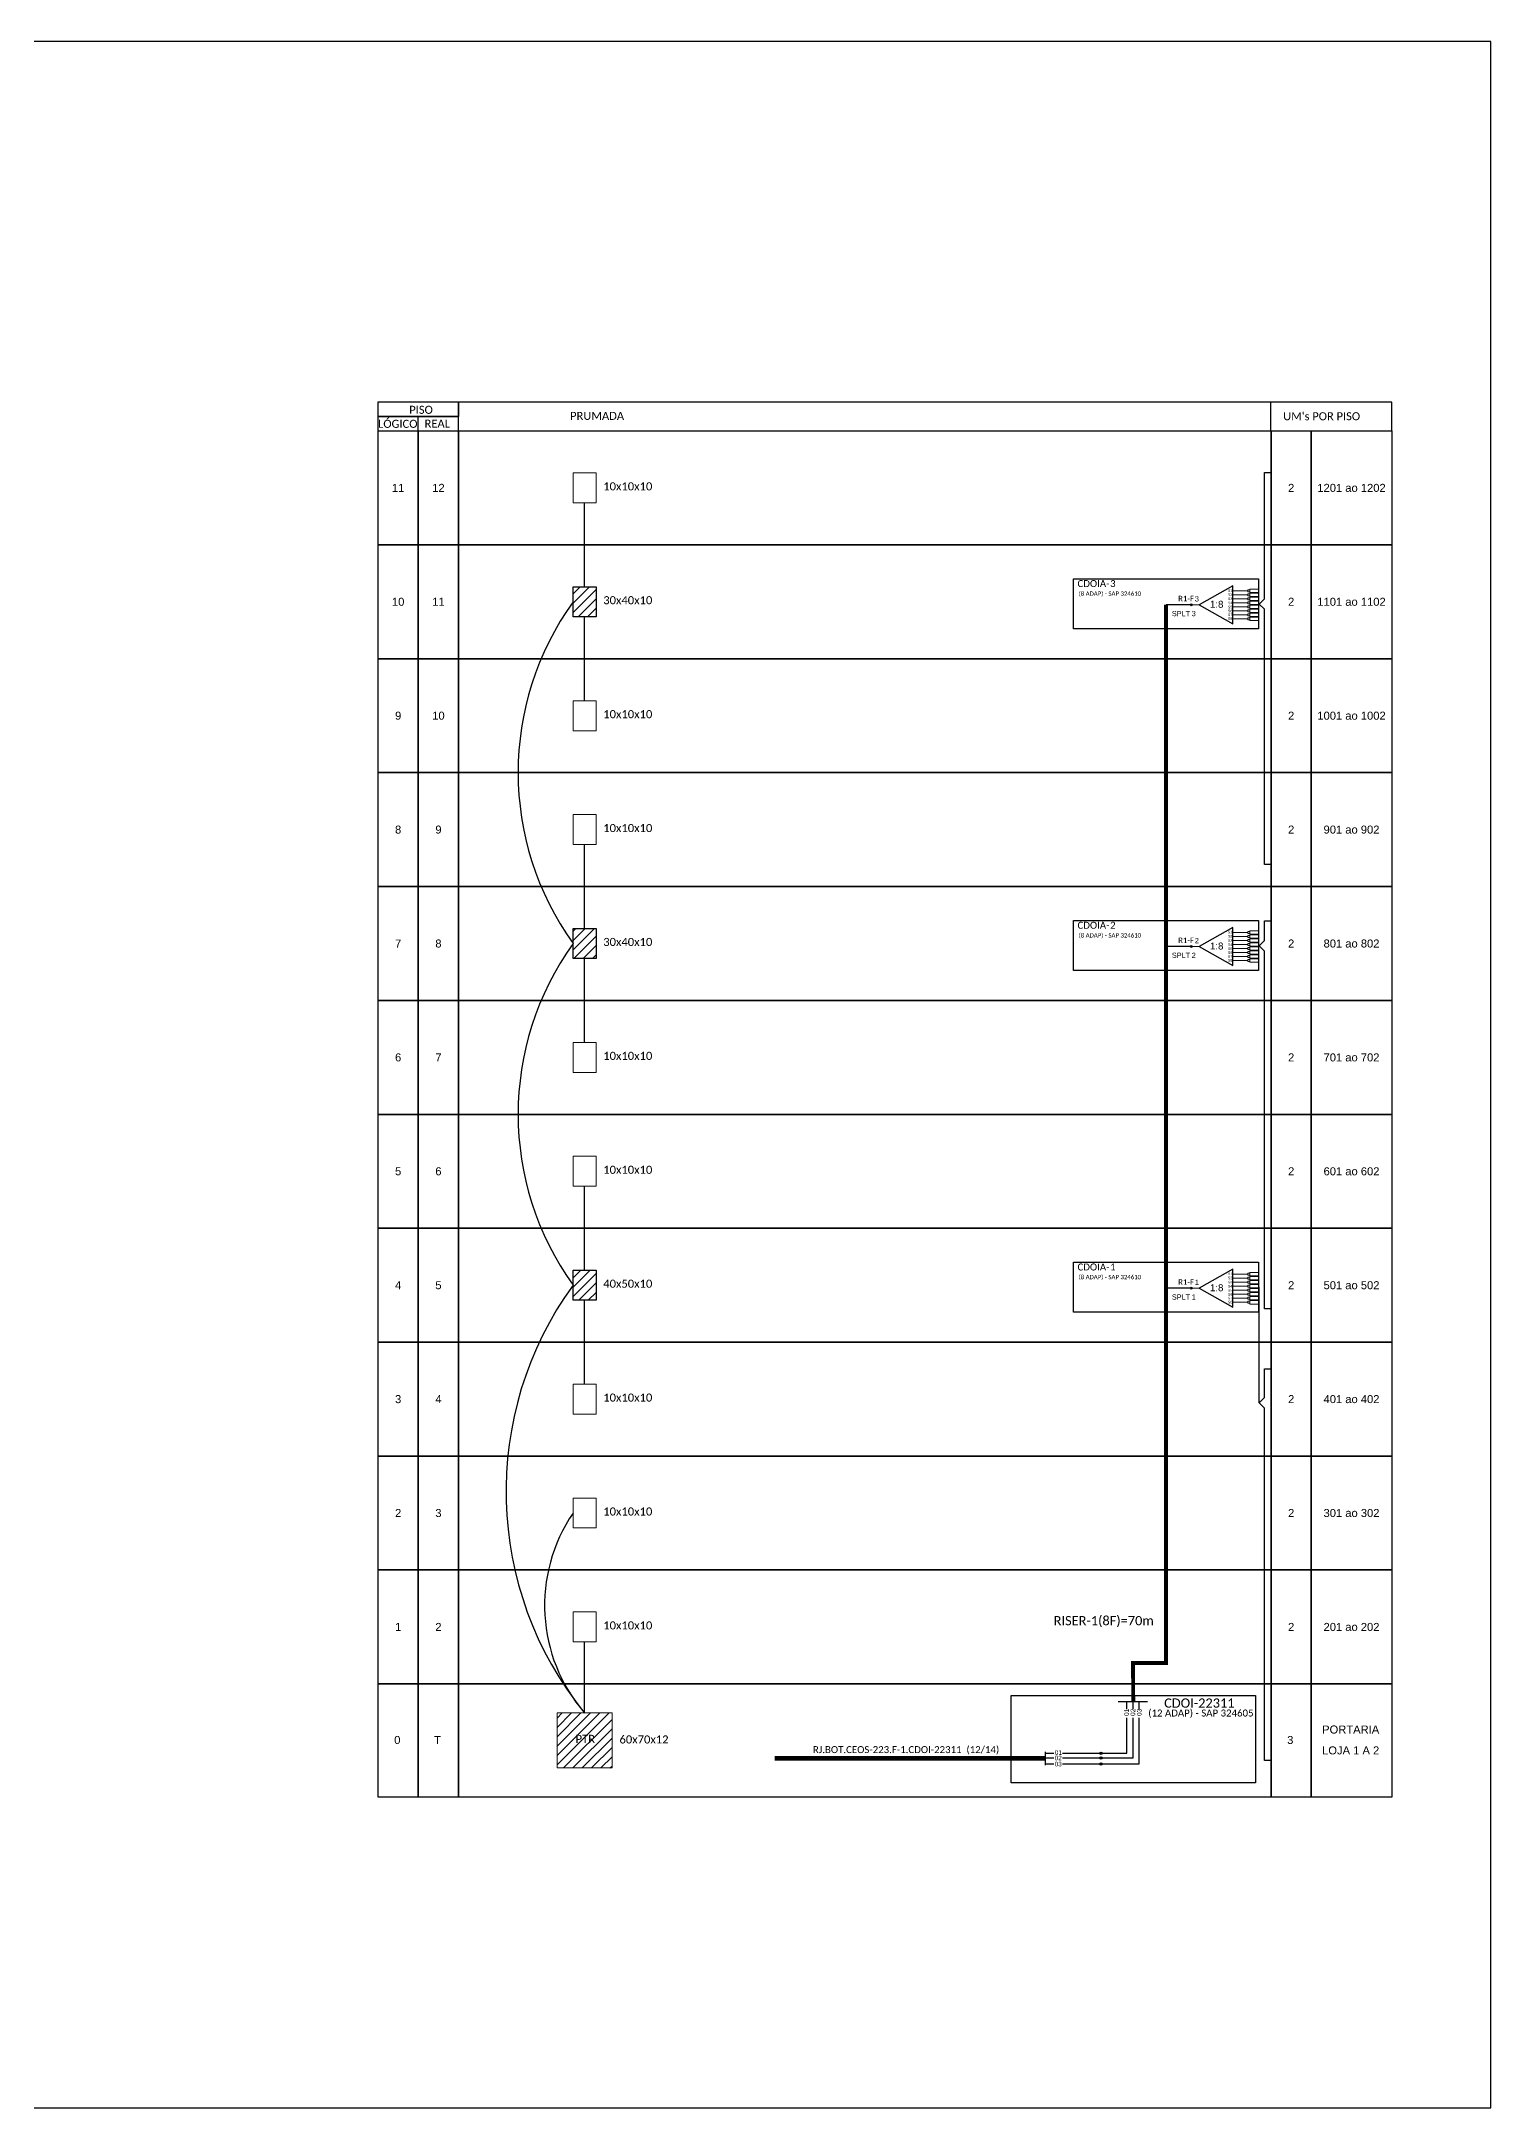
# Model space of a CAD drawing. Extents: x -89 to 749, y 705 to 1299.
# Drawn here: x 333 to 749, y 705 to 1299 of the extents above; entities that cross this region are included whole.
import ezdxf
from ezdxf.enums import TextEntityAlignment as Align

# ---------------------------------------------------------------- set-up
doc = ezdxf.new("R2010")
doc.units = 0
doc.styles.add('ARIAL', font='arial.ttf')
doc.styles.add('WMF-Calibri0', font='calibri.ttf')

# ---------------------------------------------------------------- blocks, each defined once
blk = doc.blocks.new('SPLT_1-8_SC-APC')
at = {"color": 1}
blk.add_lwpolyline([(-7.37, -2.1), (-17.04, -7.55), (-7.37, -13), (-7.37, -2.1)], dxfattribs=at)
at = {"color": 3, "lineweight": 0}
for points in [[(-2.99, -3.51), (-7.37, -3.51)], [(-7.37, -4.66), (-2.99, -4.66)], [(-7.37, -5.82), (-2.99, -5.82)], [(-2.41, -3.02), (-2.41, -4)], [(-2.41, -3.02), (0, -3.02)], [(-2.41, -4), (0, -4)], [(-2.41, -4.17), (-2.41, -5.16)], [(-2.41, -4.17), (0, -4.17)], [(-2.41, -5.16), (0, -5.16)], [(-2.41, -5.32), (-2.41, -6.31)], [(-2.41, -5.32), (0, -5.32)], [(-7.37, -6.97), (-2.99, -6.97)], [(-7.37, -8.12), (-2.99, -8.12)], [(-7.37, -9.28), (-2.99, -9.28)], [(-7.37, -10.43), (-2.99, -10.43)], [(-7.37, -11.58), (-2.99, -11.58)], [(-2.41, -6.31), (0, -6.31)], [(-2.41, -6.48), (-2.41, -7.46)], [(-2.41, -6.48), (0, -6.48)], [(-2.41, -7.46), (0, -7.46)], [(-2.41, -7.63), (-2.41, -8.62)], [(-2.41, -7.63), (0, -7.63)], [(-2.41, -8.62), (0, -8.62)], [(-2.41, -8.78), (-2.41, -9.77)], [(-2.41, -8.78), (0, -8.78)], [(-2.41, -9.77), (0, -9.77)], [(-2.41, -9.94), (-2.41, -10.92)], [(-2.41, -9.94), (0, -9.94)], [(-2.41, -10.92), (0, -10.92)], [(-2.41, -11.09), (-2.41, -12.08)], [(-2.41, -11.09), (0, -11.09)], [(-2.41, -12.08), (0, -12.08)]]:
    blk.add_lwpolyline(points, dxfattribs=at)
for points in [[(-2.99, -3.22), (-2.41, -3.22), (-2.41, -3.8), (-2.99, -3.8)], [(-2.99, -4.38), (-2.41, -4.38), (-2.41, -4.95), (-2.99, -4.95)], [(-2.99, -5.53), (-2.41, -5.53), (-2.41, -6.1), (-2.99, -6.1)], [(-2.99, -6.68), (-2.41, -6.68), (-2.41, -7.26), (-2.99, -7.26)], [(-2.99, -7.84), (-2.41, -7.84), (-2.41, -8.41), (-2.99, -8.41)], [(-2.99, -8.99), (-2.41, -8.99), (-2.41, -9.56), (-2.99, -9.56)], [(-2.99, -10.14), (-2.41, -10.14), (-2.41, -10.72), (-2.99, -10.72)], [(-2.99, -11.3), (-2.41, -11.3), (-2.41, -11.87), (-2.99, -11.87)]]:
    blk.add_lwpolyline(points, close=True, dxfattribs=at)
at = {"color": 1, "lineweight": 0}
blk.add_lwpolyline([(-17.04, -7.55), (-19.26, -7.55)], dxfattribs=at)
at = {"color": 1, "style": 'ARIAL'}
for s, height, p in [('S1', 0.75, (-8.74, -3.78)), ('S2', 0.75, (-8.74, -4.97)), ('S3', 0.75, (-8.74, -6.18)), ('1:8', 2, (-13.91, -8.4)), ('S4', 0.75, (-8.74, -7.36)), ('S5', 0.75, (-8.74, -8.57)), ('S6', 0.75, (-8.74, -9.69)), ('S7', 0.75, (-8.74, -10.78)), ('S8', 0.75, (-8.74, -11.9))]:
    blk.add_text(s, height=height, dxfattribs=at).set_placement(p)

msp = doc.modelspace()

# ---------------------------------------------------------------- hatches: boundary and pattern name
h = msp.add_hatch()
h.set_pattern_fill('ANSI31', color=1, scale=0.6)
h.set_pattern_definition([(45, (-506.6437, 0), (-1.3470384, 1.3470384), [])])
h.paths.add_polyline_path([(485.4, 937.14), (492.02, 937.14), (492.02, 945.76), (485.4, 945.76)])
h.paths.add_polyline_path([(492.02, 1035.37), (492.02, 1043.99), (485.4, 1043.99), (485.4, 1035.37)])
h.paths.add_polyline_path([(492.02, 1142.23), (485.4, 1142.23), (485.4, 1133.61), (492.02, 1133.61)])
h = msp.add_hatch(color=3)
h.dxf.hatch_style = 1
edge = h.paths.add_edge_path()
edge.add_arc((663.17, 1137.05), 0.256, 0, 360)
h = msp.add_hatch(color=3)
h.dxf.hatch_style = 1
edge = h.paths.add_edge_path()
edge.add_arc((663.17, 1038.82), 0.256, 0, 360)
h = msp.add_hatch(color=3)
h.dxf.hatch_style = 1
edge = h.paths.add_edge_path()
edge.add_arc((663.17, 940.59), 0.256, 0, 360)
h = msp.add_hatch()
h.set_pattern_fill('ANSI31', color=1, scale=0.6)
h.set_pattern_definition([(45, (-240.9985, 3489.732), (-1.3470384, 1.3470384), [])])
h.paths.add_polyline_path([(496.61, 818.48), (480.81, 818.48), (480.81, 802.67), (496.61, 802.67)])
h.paths.add_polyline_path([(485.54, 809.3), (492.35, 809.3), (492.35, 812.78), (485.54, 812.78)], flags=24)
h = msp.add_hatch(color=3)
h.dxf.hatch_style = 1
edge = h.paths.add_edge_path()
edge.add_arc((637.22, 806.9), 0.339, 0, 360)
h = msp.add_hatch(color=3)
h.dxf.hatch_style = 1
edge = h.paths.add_edge_path()
edge.add_arc((637.22, 805.57), 0.339, 0, 360)
h = msp.add_hatch(color=3)
h.dxf.hatch_style = 1
edge = h.paths.add_edge_path()
edge.add_arc((637.22, 803.85), 0.339, 0, 360)

# ---------------------------------------------------------------- linework, layer by layer
at = {"color": 3}
msp.add_line((621.14, 806.9), (623.61, 806.9), dxfattribs=at)
for points in [[(-89.32, 705.02), (749.25, 705.02), (749.25, 1299.02), (-89.32, 1299.02), (-89.32, 705.02)], [(452.44, 1187.03), (720.81, 1187.03), (720.81, 1195.26), (452.44, 1195.26), (452.44, 1195.26), (452.44, 1191.14)], [(686.05, 1187.03), (686.05, 1195.26)], [(440.86, 1187.03), (440.86, 1191.14)]]:
    msp.add_lwpolyline(points)
for points in [[(429.29, 1191.14), (452.44, 1191.14), (452.44, 1195.26), (429.29, 1195.26)], [(429.29, 1187.03), (452.44, 1187.03), (452.44, 1191.14), (429.29, 1191.14)], [(429.33, 1187.03), (440.9, 1187.03), (440.9, 1154.29), (429.33, 1154.29)], [(440.9, 1187.03), (452.47, 1187.03), (452.47, 1154.29), (440.9, 1154.29)], [(452.47, 1187.03), (686.09, 1187.03), (686.09, 1154.29), (452.47, 1154.29)], [(686.09, 1187.03), (697.66, 1187.03), (697.66, 1154.29), (686.09, 1154.29)], [(697.66, 1187.03), (720.81, 1187.03), (720.81, 1154.29), (697.66, 1154.29)], [(429.33, 1154.29), (440.9, 1154.29), (440.9, 1121.54), (429.33, 1121.54)], [(440.9, 1154.29), (452.47, 1154.29), (452.47, 1121.54), (440.9, 1121.54)], [(452.47, 1154.29), (686.09, 1154.29), (686.09, 1121.54), (452.47, 1121.54)], [(686.09, 1154.29), (697.66, 1154.29), (697.66, 1121.54), (686.09, 1121.54)], [(697.66, 1154.29), (720.81, 1154.29), (720.81, 1121.54), (697.66, 1121.54)], [(429.33, 1121.54), (440.9, 1121.54), (440.9, 1088.8), (429.33, 1088.8)], [(440.9, 1121.54), (452.47, 1121.54), (452.47, 1088.8), (440.9, 1088.8)], [(452.47, 1121.54), (686.09, 1121.54), (686.09, 1088.8), (452.47, 1088.8)], [(686.09, 1121.54), (697.66, 1121.54), (697.66, 1088.8), (686.09, 1088.8)], [(697.66, 1121.54), (720.81, 1121.54), (720.81, 1088.8), (697.66, 1088.8)], [(429.33, 1088.8), (440.9, 1088.8), (440.9, 1056.06), (429.33, 1056.06)], [(440.9, 1088.8), (452.47, 1088.8), (452.47, 1056.06), (440.9, 1056.06)], [(452.47, 1088.8), (686.09, 1088.8), (686.09, 1056.06), (452.47, 1056.06)], [(686.09, 1088.8), (697.66, 1088.8), (697.66, 1056.06), (686.09, 1056.06)], [(697.66, 1088.8), (720.81, 1088.8), (720.81, 1056.06), (697.66, 1056.06)], [(429.33, 1056.06), (440.9, 1056.06), (440.9, 1023.31), (429.33, 1023.31)], [(440.9, 1056.06), (452.47, 1056.06), (452.47, 1023.31), (440.9, 1023.31)], [(452.47, 1056.06), (686.09, 1056.06), (686.09, 1023.31), (452.47, 1023.31)], [(686.09, 1056.06), (697.66, 1056.06), (697.66, 1023.31), (686.09, 1023.31)], [(697.66, 1056.06), (720.81, 1056.06), (720.81, 1023.31), (697.66, 1023.31)], [(429.33, 1023.31), (440.9, 1023.31), (440.9, 990.57), (429.33, 990.57)], [(440.9, 1023.31), (452.47, 1023.31), (452.47, 990.57), (440.9, 990.57)], [(452.47, 1023.31), (686.09, 1023.31), (686.09, 990.57), (452.47, 990.57)], [(686.09, 1023.31), (697.66, 1023.31), (697.66, 990.57), (686.09, 990.57)], [(697.66, 1023.31), (720.81, 1023.31), (720.81, 990.57), (697.66, 990.57)], [(429.33, 990.57), (440.9, 990.57), (440.9, 957.83), (429.33, 957.83)], [(440.9, 990.57), (452.47, 990.57), (452.47, 957.83), (440.9, 957.83)], [(452.47, 990.57), (686.09, 990.57), (686.09, 957.83), (452.47, 957.83)], [(686.09, 990.57), (697.66, 990.57), (697.66, 957.83), (686.09, 957.83)], [(697.66, 990.57), (720.81, 990.57), (720.81, 957.83), (697.66, 957.83)], [(429.33, 957.83), (440.9, 957.83), (440.9, 925.08), (429.33, 925.08)], [(440.9, 957.83), (452.47, 957.83), (452.47, 925.08), (440.9, 925.08)], [(452.47, 957.83), (686.09, 957.83), (686.09, 925.08), (452.47, 925.08)], [(686.09, 957.83), (697.66, 957.83), (697.66, 925.08), (686.09, 925.08)], [(697.66, 957.83), (720.81, 957.83), (720.81, 925.08), (697.66, 925.08)], [(429.33, 925.08), (440.9, 925.08), (440.9, 892.34), (429.33, 892.34)], [(440.9, 925.08), (452.47, 925.08), (452.47, 892.34), (440.9, 892.34)], [(452.47, 925.08), (686.09, 925.08), (686.09, 892.34), (452.47, 892.34)], [(686.09, 925.08), (697.66, 925.08), (697.66, 892.34), (686.09, 892.34)], [(697.66, 925.08), (720.81, 925.08), (720.81, 892.34), (697.66, 892.34)], [(429.33, 892.34), (440.9, 892.34), (440.9, 859.59), (429.33, 859.59)], [(440.9, 892.34), (452.47, 892.34), (452.47, 859.59), (440.9, 859.59)], [(452.47, 892.34), (686.09, 892.34), (686.09, 859.59), (452.47, 859.59)], [(686.09, 892.34), (697.66, 892.34), (697.66, 859.59), (686.09, 859.59)], [(697.66, 892.34), (720.81, 892.34), (720.81, 859.59), (697.66, 859.59)], [(429.33, 859.59), (440.9, 859.59), (440.9, 826.85), (429.33, 826.85)], [(440.9, 859.59), (452.47, 859.59), (452.47, 826.85), (440.9, 826.85)], [(452.47, 859.59), (686.09, 859.59), (686.09, 826.85), (452.47, 826.85)], [(686.09, 859.59), (697.66, 859.59), (697.66, 826.85), (686.09, 826.85)], [(697.66, 859.59), (720.81, 859.59), (720.81, 826.85), (697.66, 826.85)], [(429.33, 826.85), (440.9, 826.85), (440.9, 794.29), (429.33, 794.29)], [(440.9, 826.85), (452.47, 826.85), (452.47, 794.29), (440.9, 794.29)], [(452.47, 826.85), (686.09, 826.85), (686.09, 794.29), (452.47, 794.29)], [(686.09, 826.85), (697.66, 826.85), (697.66, 794.29), (686.09, 794.29)], [(697.66, 826.85), (720.81, 826.85), (720.81, 794.29), (697.66, 794.29)]]:
    msp.add_lwpolyline(points, close=True)
at = {"color": 0, "lineweight": 0}
for points in [[(485.4, 1174.97), (492.02, 1174.97), (492.02, 1166.35), (485.4, 1166.35)], [(485.4, 1109.48), (492.02, 1109.48), (492.02, 1100.86), (485.4, 1100.86)], [(485.4, 1076.74), (492.02, 1076.74), (492.02, 1068.12), (485.4, 1068.12)], [(485.4, 1011.25), (492.02, 1011.25), (492.02, 1002.63), (485.4, 1002.63)], [(485.4, 978.51), (492.02, 978.51), (492.02, 969.89), (485.4, 969.89)], [(485.4, 913.02), (492.02, 913.02), (492.02, 904.4), (485.4, 904.4)], [(485.4, 880.28), (492.02, 880.28), (492.02, 871.66), (485.4, 871.66)], [(485.4, 847.53), (492.02, 847.53), (492.02, 838.91), (485.4, 838.91)]]:
    msp.add_lwpolyline(points, close=True, dxfattribs=at)
at = {"color": 3}
for points in [[(685.89, 1062.41), (684.23, 1062.41), (684.23, 1135.75), (682.67, 1137.26), (684.23, 1138.77), (684.23, 1175.11), (685.88, 1175.11)], [(488.71, 1142.23), (488.71, 1166.35)], [(488.71, 1109.48), (488.71, 1133.61)], [(488.71, 1043.99), (488.71, 1068.12)], [(685.89, 934.68), (684.23, 934.68), (684.23, 1037.52), (682.67, 1039.03), (684.23, 1040.54), (684.23, 1046.24), (685.88, 1046.24)], [(488.71, 1011.25), (488.71, 1035.37)], [(488.71, 945.76), (488.71, 969.89)], [(682.67, 907.65), (682.67, 940.88), (682.46, 940.88)], [(488.71, 913.02), (488.71, 937.14)], [(685.89, 804.85), (684.23, 804.85), (684.23, 906.14), (682.67, 907.65), (684.23, 909.16), (684.23, 917.42), (685.88, 917.42)], [(488.71, 818.48), (488.71, 838.91)], [(626.16, 806.9), (637.22, 806.9)]]:
    msp.add_lwpolyline(points, dxfattribs=at)
at = {"color": 1}
for points in [[(485.4, 1142.23), (492.02, 1142.23), (492.02, 1133.61), (485.4, 1133.61)], [(629.33, 1144.5), (682.46, 1144.5), (682.46, 1130.18), (629.33, 1130.18)], [(629.33, 1046.27), (682.46, 1046.27), (682.46, 1031.95), (629.33, 1031.95)], [(485.4, 1043.99), (492.02, 1043.99), (492.02, 1035.37), (485.4, 1035.37)], [(485.4, 945.76), (492.02, 945.76), (492.02, 937.14), (485.4, 937.14)], [(629.33, 948.03), (682.46, 948.03), (682.46, 933.72), (629.33, 933.72)], [(611.34, 823.47), (681.62, 823.47), (681.62, 798.37), (611.34, 798.37)]]:
    msp.add_lwpolyline(points, close=True, dxfattribs=at)
at = {"color": 5, "const_width": 1.1}
msp.add_lwpolyline([(655.91, 1137.05), (655.91, 832.84), (646.38, 832.84), (646.49, 821.83)], dxfattribs=at)
at = {"color": 5}
for points in [[(663.17, 1137.05), (655.91, 1137.05)], [(663.17, 1038.82), (655.91, 1038.82)], [(663.17, 940.59), (655.91, 940.59)], [(642.17, 821.83), (650.6, 821.83)], [(644.67, 819.6), (644.67, 821.83)], [(646.49, 819.6), (646.49, 821.83)], [(648.21, 819.6), (648.21, 821.83)], [(637.22, 805.57), (646.49, 805.57), (646.49, 817.13)], [(637.22, 803.85), (648.22, 803.85), (648.21, 817.13)], [(637.22, 806.9), (644.67, 806.9), (644.67, 817.13)]]:
    msp.add_lwpolyline(points, dxfattribs=at)
at = {"color": 1, "lineweight": 0}
msp.add_lwpolyline([(480.81, 818.48), (496.61, 818.48), (496.61, 802.67), (480.81, 802.67)], close=True, dxfattribs=at)
at = {"color": 1, "const_width": 1.36}
msp.add_lwpolyline([(543.39, 805.42), (621.14, 805.41)], dxfattribs=at)
at = {"color": 1}
msp.add_lwpolyline([(621.14, 807.27), (621.14, 803.47)], dxfattribs=at)
at = {"color": 2}
for points in [[(621.14, 805.57), (623.61, 805.57)], [(626.16, 805.57), (637.22, 805.57)]]:
    msp.add_lwpolyline(points, dxfattribs=at)
at = {"color": 7}
for points in [[(621.14, 803.85), (623.61, 803.85)], [(626.16, 803.85), (637.22, 803.85)]]:
    msp.add_lwpolyline(points, dxfattribs=at)
at = {"color": 3}
for centre, radius in [((663.17, 1137.05), 0.256), ((663.17, 1038.82), 0.256), ((663.17, 940.59), 0.256), ((637.22, 806.9), 0.339), ((637.22, 805.57), 0.339), ((637.22, 803.85), 0.339)]:
    msp.add_circle(centre, radius, dxfattribs=at)
for centre, radius, start, end in [((553.79, 1088.8), 84.2, 144.31703, 215.68297), ((553.79, 990.57), 84.2, 144.31703, 215.68297), ((567.09, 882.12), 100.97, 144.00984, 219.07467), ((524.47, 849.38), 47.26, 145.76376, 220.82859)]:
    msp.add_arc(centre, radius, start, end, dxfattribs=at)
for p in [(429.33, 1154.29), (429.33, 1121.54), (429.33, 1088.8), (429.33, 1056.06), (429.33, 1023.31), (429.33, 990.57), (429.33, 957.83), (429.33, 925.08), (429.33, 892.34), (429.33, 859.59), (429.33, 826.85)]:
    msp.add_point(p)

# ---------------------------------------------------------------- block references
for p in [(682.43, 1144.59), (682.43, 1046.36), (682.43, 948.13)]:
    msp.add_blockref('SPLT_1-8_SC-APC', p, dxfattribs=at)

# ---------------------------------------------------------------- texts
at = {"style": 'WMF-Calibri0'}
for s, height, p in [('     PISO', 2.3, (434.25, 1191.95)), ('  LÓGICO', 2.3, (427.71, 1187.92)), ('    REAL', 2.3, (439.47, 1187.98)), ('PRUMADA', 2.3, (484.55, 1190.21)), ("UM's POR PISO", 2.3, (689.58, 1190.1)), ('10x10x10', 2.317, (494.08, 1169.94)), ('10x10x10', 2.317, (494.08, 1104.45)), ('10x10x10', 2.317, (494.08, 1071.71)), ('10x10x10', 2.317, (494.08, 1006.22)), ('10x10x10', 2.317, (494.08, 973.48)), ('10x10x10', 2.317, (494.08, 907.99)), ('10x10x10', 2.317, (494.08, 875.25)), ('10x10x10', 2.317, (494.08, 842.5)), ('PTR', 2.317, (486.12, 809.89))]:
    msp.add_text(s, height=height, dxfattribs=at).set_placement(p)
at = {"style": 'ARIAL'}
for s, height, p in [('11', 2.3, (435.11, 1170.66)), ('12', 2.3, (446.69, 1170.66)), ('2', 2.3, (691.88, 1170.66)), ('1201 ao 1202', 2.3, (709.23, 1170.66)), ('10', 2.3, (435.11, 1137.92)), ('11', 2.3, (446.69, 1137.92)), ('2', 2.3, (691.88, 1137.92)), ('1101 ao 1102', 2.3, (709.23, 1137.92)), ('9', 2.3, (435.11, 1105.17)), ('10', 2.3, (446.69, 1105.17)), ('2', 2.3, (691.88, 1105.17)), ('1001 ao 1002', 2.3, (709.23, 1105.17)), ('8', 2.3, (435.11, 1072.43)), ('9', 2.3, (446.69, 1072.43)), ('2', 2.3, (691.88, 1072.43)), ('901 ao 902', 2.3, (709.23, 1072.43)), ('7', 2.3, (435.11, 1039.68)), ('8', 2.3, (446.69, 1039.68)), ('2', 2.3, (691.88, 1039.68)), ('801 ao 802', 2.3, (709.23, 1039.68)), ('6', 2.3, (435.11, 1006.94)), ('7', 2.3, (446.69, 1006.94)), ('2', 2.3, (691.88, 1006.94)), ('701 ao 702', 2.3, (709.23, 1006.94)), ('5', 2.3, (435.11, 974.2)), ('6', 2.3, (446.69, 974.2)), ('2', 2.3, (691.88, 974.2)), ('601 ao 602', 2.3, (709.23, 974.2)), ('4', 2.3, (435.11, 941.45)), ('5', 2.3, (446.69, 941.45)), ('2', 2.3, (691.88, 941.45)), ('501 ao 502', 2.3, (709.23, 941.45)), ('3', 2.3, (435.11, 908.71)), ('4', 2.3, (446.69, 908.71)), ('2', 2.3, (691.88, 908.71)), ('401 ao 402', 2.3, (709.23, 908.71)), ('2', 2.3, (435.11, 875.97)), ('3', 2.3, (446.69, 875.97)), ('2', 2.3, (691.88, 875.97)), ('301 ao 302', 2.3, (709.23, 875.97)), ('1', 2.3, (435.11, 843.22)), ('2', 2.3, (446.69, 843.22)), ('2', 2.3, (691.88, 843.22)), ('201 ao 202', 2.3, (709.23, 843.22)), ('PORTARIA', 2.3, (708.99, 813.73)), ('0', 2.3, (434.87, 810.73)), ('T', 2.3, (446.44, 810.73)), ('3', 2.3, (691.63, 810.73)), ('LOJA 1 A 2', 2.3, (708.99, 807.73)), ('02', 1.323, (624.9, 805.54)), ('03', 1.323, (624.9, 803.81)), ('01', 1.323, (624.94, 807.1))]:
    msp.add_text(s, height=height, dxfattribs=at).set_placement(p, align=Align.MIDDLE_CENTER)
at = {"color": 1, "style": 'WMF-Calibri0'}
for s, height, p in [('CDOIA-', 2, (630.44, 1142.15)), ('30x40x10', 2.317, (494.08, 1137.2)), ('CDOIA-', 2, (630.44, 1043.92)), ('30x40x10', 2.317, (494.08, 1038.97)), ('CDOIA-', 2, (630.44, 945.69)), ('40x50x10', 2.317, (494.08, 940.73)), ('CDOI-22311', 2.646, (655.37, 820.01)), ('60x70x12', 2.317, (498.75, 809.72)), ('RJ.BOT.CEOS-223.F-1.CDOI-22311  (12/14)', 2, (554.37, 806.95))]:
    msp.add_text(s, height=height, dxfattribs=at).set_placement(p)
for s, height, p in [('(8 ADAP) - SAP 324610', 1.25, (639.75, 1139.63)), ('(8 ADAP) - SAP 324610', 1.25, (639.75, 1041.4)), ('(8 ADAP) - SAP 324610', 1.25, (639.75, 943.17)), ('(12 ADAP) - SAP 324605', 2, (665.92, 817.47))]:
    msp.add_text(s, height=height, dxfattribs=at).set_placement(p, align=Align.CENTER)
at = {"color": 7, "style": 'WMF-Calibri0'}
for s, p in [('3', (639.82, 1142.15)), ('2', (639.82, 1043.92)), ('1', (639.82, 945.69))]:
    msp.add_text(s, height=2, dxfattribs=at).set_placement(p)
at = {"color": 7, "style": 'ARIAL'}
for s, p in [('SPLT', (660.2, 1133.77)), ('3', (663.87, 1133.77)), ('SPLT', (660.2, 1035.54)), ('2', (663.87, 1035.54)), ('SPLT', (660.2, 937.3)), ('1', (663.87, 937.3))]:
    msp.add_text(s, height=1.5, dxfattribs=at).set_placement(p, align=Align.CENTER)
at = {"color": 5, "style": 'WMF-Calibri0'}
for s, height, p in [('R1-F', 1.6, (659.4, 1138.03)), ('R1-F', 1.6, (659.4, 1039.8)), ('R1-F', 1.6, (659.4, 941.57)), ('RISER-1(8F)=70m', 2.6457, (623.59, 843.7))]:
    msp.add_text(s, height=height, dxfattribs=at).set_placement(p)
at = {"color": 5, "style": 'ARIAL'}
for s, p in [('3', (664.77, 1138)), ('2', (664.77, 1039.76)), ('1', (664.77, 941.53))]:
    msp.add_text(s, height=1.5, dxfattribs=at).set_placement(p, align=Align.CENTER)
at = {"style": 'ARIAL'}
for s, p in [('01', (644.57, 818.67)), ('02', (646.38, 818.67)), ('03', (648.19, 818.66))]:
    msp.add_text(s, height=1.323, rotation=90, dxfattribs=at).set_placement(p, align=Align.MIDDLE_CENTER)

doc.saveas('drawing.dxf')
